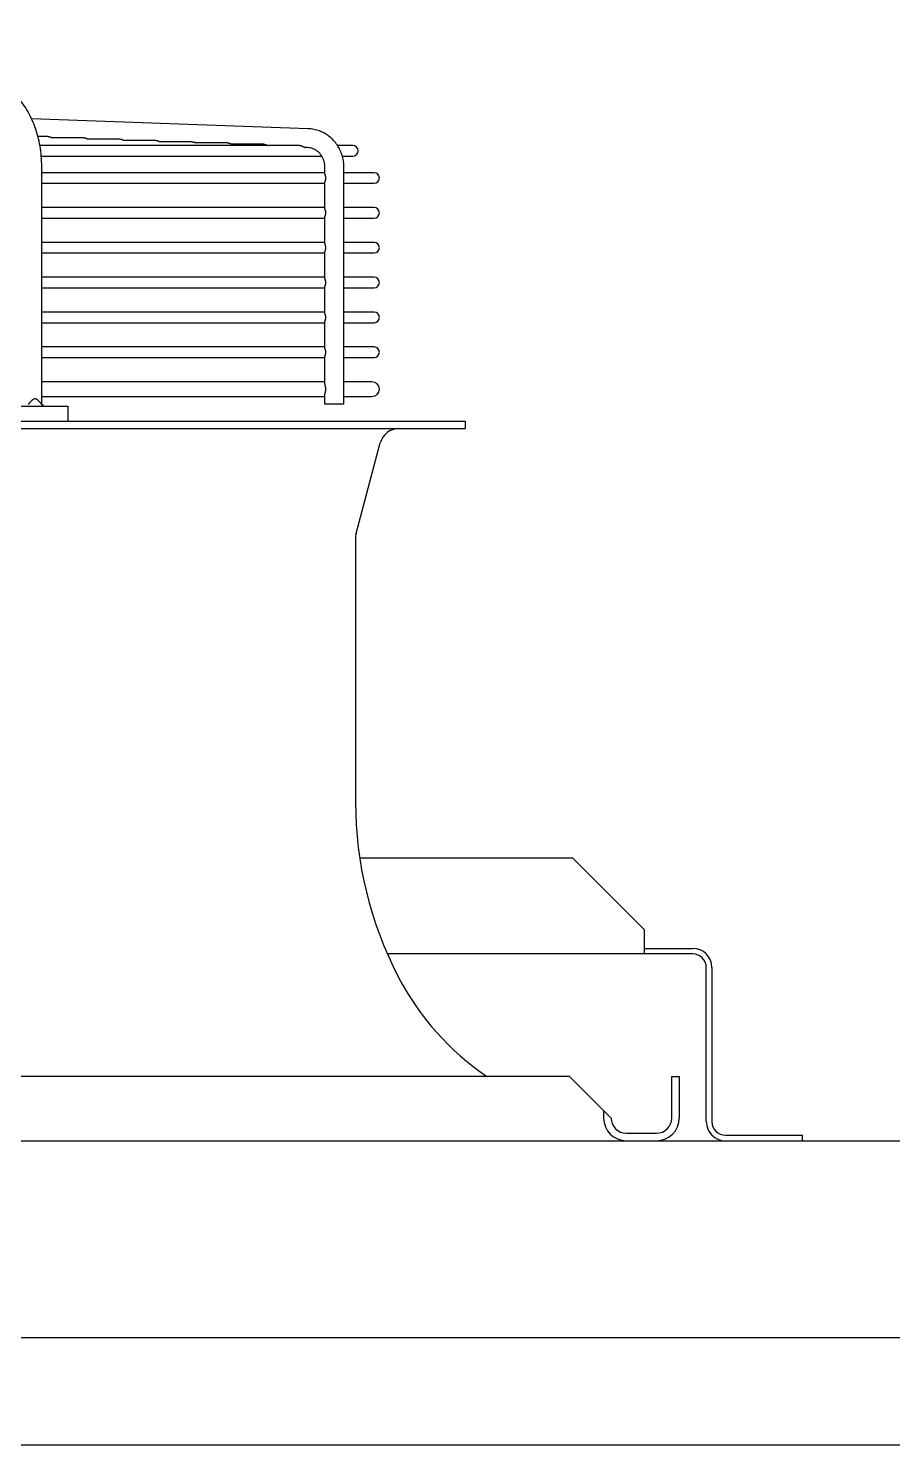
# Model space of a CAD drawing. Header units: millimetres. Extents: x 17046 to 32328, y 18593 to 29476.
# Drawn here: x 17462.4 to 17471.38, y 18973.5 to 18988.22 of the extents above; entities that cross this region are included whole.
import ezdxf

# ---------------------------------------------------------------- set-up
doc = ezdxf.new("R2010")
doc.units = ezdxf.units.MM
doc.header["$LTSCALE"] = 5
doc.layers.add('UNIT', color=6, linetype='Continuous')
doc.styles.add('SUBMITTAL', font='romans.shx', dxfattribs={"width": 0.75})
doc.dimstyles.new('SUBMITTAL', dxfattribs={"dimtxt": 0.09375, "dimasz": 0.09375, "dimexe": 0.03125, "dimexo": 0.0625, "dimgap": 0.0625, "dimtad": 0, "dimdec": 4, "dimzin": 4, "dimdsep": 46, "dimlunit": 4, "dimtxsty": 'SUBMITTAL', "dimcen": 0.09375, "dimclre": 6, "dimadec": 0, "dimazin": 0, "dimtfac": 1, "dimtdec": 0, "dimtofl": 0, "dimtmove": 0, "dimatfit": 3, "dimfxl": 0, "dimfrac": 2, "dimtolj": 1, "dimtzin": 4, "dimarcsym": 0})

msp = doc.modelspace()

# ---------------------------------------------------------------- linework, layer by layer
at = {"layer": 'UNIT'}
for p, q in [((17465.3066, 18987.1791), (17462.4314, 18987.283)), ((17462.6015, 18987.0982), (17462.4973, 18987.0982)), ((17462.9757, 18987.0847), (17462.6423, 18987.0847)), ((17463.3499, 18987.0712), (17463.0165, 18987.0712)), ((17463.7241, 18987.0577), (17463.3907, 18987.0577)), ((17464.0983, 18987.0442), (17463.7649, 18987.0442)), ((17464.4725, 18987.0307), (17464.139, 18987.0307)), ((17464.8467, 18987.0172), (17464.5132, 18987.0172)), ((17465.2209, 18987.0037), (17462.5178, 18987.0037)), ((17462.5321, 18986.8935), (17465.4493, 18986.8935)), ((17465.2995, 18986.9824), (17465.2773, 18986.9832)), ((17465.771, 18987.0037), (17465.6125, 18987.0037)), ((17465.662, 18986.8935), (17465.771, 18986.8935)), ((17462.5366, 18984.3163), (17462.5366, 18986.7856)), ((17465.4799, 18986.7218), (17462.5366, 18986.7218)), ((17465.4799, 18986.7058), (17465.4799, 18986.7856)), ((17465.6767, 18984.3163), (17465.6767, 18986.7856)), ((17465.9915, 18986.7218), (17465.6767, 18986.7218)), ((17462.5366, 18986.6115), (17465.4799, 18986.6115)), ((17465.4799, 18986.3436), (17465.4799, 18986.6275)), ((17465.6767, 18986.6115), (17465.9915, 18986.6115)), ((17465.4799, 18986.3596), (17462.5366, 18986.3596)), ((17465.9915, 18986.3596), (17465.6767, 18986.3596)), ((17462.5366, 18986.2493), (17465.4799, 18986.2493)), ((17465.4799, 18985.9814), (17465.4799, 18986.2653)), ((17465.6767, 18986.2493), (17465.9915, 18986.2493)), ((17465.4799, 18985.9974), (17462.5366, 18985.9974)), ((17465.9915, 18985.9974), (17465.6767, 18985.9974)), ((17462.5366, 18985.8871), (17465.4799, 18985.8871)), ((17465.4799, 18985.6192), (17465.4799, 18985.9031)), ((17465.6767, 18985.8871), (17465.9915, 18985.8871)), ((17465.4799, 18985.6352), (17462.5366, 18985.6352)), ((17465.9915, 18985.6352), (17465.6767, 18985.6352)), ((17462.5366, 18985.5249), (17465.4799, 18985.5249)), ((17465.4799, 18985.257), (17465.4799, 18985.5409)), ((17465.6767, 18985.5249), (17465.9915, 18985.5249)), ((17465.4799, 18985.2729), (17462.5366, 18985.2729)), ((17465.9915, 18985.2729), (17465.6767, 18985.2729)), ((17462.5366, 18985.1627), (17465.4799, 18985.1627)), ((17465.4799, 18984.8948), (17465.4799, 18985.1787)), ((17465.6767, 18985.1627), (17465.9915, 18985.1627)), ((17465.4799, 18984.9107), (17462.5366, 18984.9107)), ((17465.4799, 18984.5191), (17465.4799, 18984.8165)), ((17465.9915, 18984.9107), (17465.6767, 18984.9107)), ((17462.5366, 18984.8005), (17465.4799, 18984.8005)), ((17465.6767, 18984.8005), (17465.9915, 18984.8005)), ((17465.4799, 18984.5485), (17462.5366, 18984.5485)), ((17465.9698, 18984.5485), (17465.6767, 18984.5485)), ((17462.5366, 18984.395), (17465.4799, 18984.395)), ((17465.4799, 18984.3163), (17465.4799, 18984.4245)), ((17465.6767, 18984.395), (17465.9698, 18984.395)), ((17460.5794, 18984.2966), (17462.8065, 18984.2966)), ((17462.8065, 18984.2966), (17462.8065, 18984.1391)), ((17465.6767, 18984.3163), (17465.4799, 18984.3163)), ((17433.2002, 18984.1391), (17466.9403, 18984.1391)), ((17466.9403, 18984.1391), (17466.9403, 18984.0604)), ((17466.9403, 18984.0604), (17433.2002, 18984.0604)), ((17465.8052, 18982.9726), (17466.0563, 18983.9142)), ((17465.7986, 18982.9219), (17465.7986, 18980.1809)), ((17465.8416, 18979.6008), (17468.0542, 18979.6008)), ((17468.0542, 18979.6008), (17468.8042, 18978.8508)), ((17468.8042, 18978.6008), (17468.8042, 18978.8508)), ((17468.8042, 18978.6588), (17469.3042, 18978.6588)), ((17469.3042, 18978.6008), (17466.1296, 18978.6008)), ((17469.4452, 18976.8578), (17469.4452, 18978.4598)), ((17469.5032, 18978.4598), (17469.5032, 18976.8578)), ((17468.023, 18977.3281), (17432.1175, 18977.3281)), ((17468.023, 18977.3281), (17468.4561, 18976.895)), ((17469.086, 18976.895), (17469.086, 18977.3281)), ((17469.086, 18977.3281), (17469.1647, 18977.3281)), ((17469.1647, 18977.3281), (17469.1647, 18976.895)), ((17468.3773, 18976.9737), (17468.3773, 18976.895)), ((17468.6135, 18976.7375), (17468.9285, 18976.7375)), ((17469.6442, 18976.7168), (17470.4452, 18976.7168)), ((17470.4452, 18976.6588), (17470.4452, 18976.7168)), ((17331.9452, 18976.6588), (17615.4393, 18976.6588)), ((17615.4393, 18974.6092), (17331.9452, 18974.6092)), ((17336.1952, 18973.4997), (17611.1893, 18973.4997))]:
    msp.add_line(p, q, dxfattribs=at)
for centre, radius, start, end in [((17465.771, 18986.9486), 0.0551, 270, 90), ((17465.9915, 18986.6666), 0.0551, 270, 90), ((17465.9915, 18986.3044), 0.0551, 270, 90), ((17465.9915, 18985.9422), 0.0551, 270, 90), ((17465.9915, 18985.58), 0.0551, 270, 90), ((17465.9915, 18985.2178), 0.0551, 270, 90), ((17465.9915, 18984.8556), 0.0551, 270, 90), ((17465.9698, 18984.4718), 0.0768, 270, 90), ((17466.2465, 18983.8635), 0.1969, 90, 165.06858), ((17465.9954, 18982.9219), 0.1969, 165.06858, 180), ((17469.7356, 18980.1809), 3.937, 180, 207.50184), ((17469.3042, 18978.4598), 0.199, 0, 90), ((17469.3042, 18978.4598), 0.141, 0, 90), ((17468.7578, 18979.6719), 2.8346, 207.50184, 235.77552), ((17468.6135, 18976.895), 0.2362, 180, 270), ((17468.6135, 18976.895), 0.1575, 180, 270), ((17468.9285, 18976.895), 0.2362, 270, 0), ((17468.9285, 18976.895), 0.1575, 270, 0), ((17469.6442, 18976.8578), 0.199, 180, 270), ((17469.6442, 18976.8578), 0.141, 180, 270)]:
    msp.add_arc(centre, radius, start, end, dxfattribs=at)
for points, knots in [([(17462.5366, 18986.7856), (17462.5366, 18986.8212), (17462.5351, 18986.8571), (17462.5322, 18986.8925), (17462.5292, 18986.9279), (17462.5248, 18986.9629), (17462.5189, 18986.9976), (17462.5129, 18987.0322), (17462.5055, 18987.0666), (17462.4968, 18987.1001), (17462.488, 18987.1335), (17462.4779, 18987.166), (17462.4665, 18987.1978), (17462.455, 18987.2295), (17462.4421, 18987.2605), (17462.428, 18987.2901), (17462.414, 18987.3198), (17462.3988, 18987.348), (17462.3824, 18987.3751), (17462.3659, 18987.4022), (17462.3483, 18987.428), (17462.3297, 18987.4522), (17462.3112, 18987.4763), (17462.2917, 18987.4988), (17462.2712, 18987.5196), (17462.2508, 18987.5405), (17462.2294, 18987.5598), (17462.2073, 18987.5771), (17462.1853, 18987.5944), (17462.1626, 18987.6098), (17462.1393, 18987.6234), (17462.116, 18987.6369), (17462.0919, 18987.6485), (17462.0676, 18987.6581), (17462.0433, 18987.6676), (17462.0188, 18987.6751), (17461.9939, 18987.6805), (17461.9689, 18987.686), (17461.9436, 18987.6894), (17461.9185, 18987.6906)], [0, 0, 0, 0, 0.076921, 0.076921, 0.076921, 0.1538421, 0.1538421, 0.1538421, 0.2307631, 0.2307631, 0.2307631, 0.3076842, 0.3076842, 0.3076842, 0.3846052, 0.3846052, 0.3846052, 0.4615263, 0.4615263, 0.4615263, 0.5384473, 0.5384473, 0.5384473, 0.6153684, 0.6153684, 0.6153684, 0.6922894, 0.6922894, 0.6922894, 0.7692105, 0.7692105, 0.7692105, 0.8461315, 0.8461315, 0.8461315, 0.9230526, 0.9230526, 0.9230526, 1, 1, 1, 1]), ([(17465.6767, 18986.7856), (17465.6767, 18986.8256), (17465.6707, 18986.8656), (17465.6473, 18986.9419), (17465.6299, 18986.9783), (17465.585, 18987.0442), (17465.5576, 18987.0737), (17465.4951, 18987.1228), (17465.46, 18987.1424), (17465.3856, 18987.1699), (17465.3462, 18987.1777), (17465.3066, 18987.1791)], [1.5707963, 1.5707963, 1.5707963, 1.5707963, 1.8779743, 1.8779743, 2.1851522, 2.1851522, 2.4923302, 2.4923302, 2.7995081, 2.7995081, 3.1066861, 3.1066861, 3.1066861, 3.1066861]), ([(17462.6015, 18987.0982), (17462.6017, 18987.0982), (17462.6018, 18987.0982), (17462.6019, 18987.0982), (17462.6029, 18987.0982), (17462.6039, 18987.0981), (17462.6048, 18987.0981), (17462.6058, 18987.098), (17462.6068, 18987.0979), (17462.6078, 18987.0978), (17462.6088, 18987.0977), (17462.6098, 18987.0975), (17462.6108, 18987.0974), (17462.6118, 18987.0972), (17462.6128, 18987.097), (17462.6138, 18987.0968), (17462.6148, 18987.0966), (17462.6158, 18987.0963), (17462.6168, 18987.096), (17462.6178, 18987.0958), (17462.6188, 18987.0955), (17462.6198, 18987.0952), (17462.6208, 18987.0948), (17462.6218, 18987.0945), (17462.6228, 18987.0941), (17462.6238, 18987.0938), (17462.6248, 18987.0934), (17462.6258, 18987.093), (17462.6268, 18987.0926), (17462.6278, 18987.0922), (17462.6288, 18987.0917), (17462.6298, 18987.0913), (17462.6307, 18987.0908), (17462.6317, 18987.0904), (17462.6327, 18987.0899), (17462.6336, 18987.0894), (17462.6346, 18987.0889), (17462.6356, 18987.0884), (17462.6365, 18987.0879), (17462.6374, 18987.0874), (17462.6384, 18987.0869), (17462.6393, 18987.0864), (17462.6402, 18987.0859), (17462.6409, 18987.0855), (17462.6416, 18987.0851), (17462.6423, 18987.0847)], [0.48439597, 0.48439597, 0.48439597, 0.48439597, 0.48780488, 0.48780488, 0.48780488, 0.51219512, 0.51219512, 0.51219512, 0.53658537, 0.53658537, 0.53658537, 0.56097561, 0.56097561, 0.56097561, 0.58536585, 0.58536585, 0.58536585, 0.6097561, 0.6097561, 0.6097561, 0.63414634, 0.63414634, 0.63414634, 0.65853659, 0.65853659, 0.65853659, 0.68292683, 0.68292683, 0.68292683, 0.70731707, 0.70731707, 0.70731707, 0.73170732, 0.73170732, 0.73170732, 0.75609756, 0.75609756, 0.75609756, 0.7804878, 0.7804878, 0.7804878, 0.80487805, 0.80487805, 0.80487805, 0.82380204, 0.82380204, 0.82380204, 0.82380204]), ([(17462.9757, 18987.0847), (17462.9759, 18987.0847), (17462.976, 18987.0847), (17462.9761, 18987.0847), (17462.9771, 18987.0847), (17462.978, 18987.0846), (17462.979, 18987.0846), (17462.98, 18987.0845), (17462.981, 18987.0844), (17462.982, 18987.0843), (17462.983, 18987.0842), (17462.984, 18987.084), (17462.985, 18987.0839), (17462.986, 18987.0837), (17462.987, 18987.0835), (17462.988, 18987.0833), (17462.989, 18987.0831), (17462.99, 18987.0828), (17462.991, 18987.0825), (17462.992, 18987.0823), (17462.993, 18987.082), (17462.994, 18987.0817), (17462.995, 18987.0813), (17462.996, 18987.081), (17462.997, 18987.0806), (17462.998, 18987.0803), (17462.999, 18987.0799), (17463, 18987.0795), (17463.001, 18987.0791), (17463.002, 18987.0787), (17463.003, 18987.0782), (17463.004, 18987.0778), (17463.0049, 18987.0773), (17463.0059, 18987.0768), (17463.0069, 18987.0764), (17463.0079, 18987.0759), (17463.0088, 18987.0754), (17463.0098, 18987.0749), (17463.0107, 18987.0744), (17463.0117, 18987.0739), (17463.0126, 18987.0734), (17463.0135, 18987.0729), (17463.0144, 18987.0724), (17463.0151, 18987.072), (17463.0158, 18987.0716), (17463.0165, 18987.0712)], [0.48440995, 0.48440995, 0.48440995, 0.48440995, 0.48780488, 0.48780488, 0.48780488, 0.51219512, 0.51219512, 0.51219512, 0.53658537, 0.53658537, 0.53658537, 0.56097561, 0.56097561, 0.56097561, 0.58536585, 0.58536585, 0.58536585, 0.6097561, 0.6097561, 0.6097561, 0.63414634, 0.63414634, 0.63414634, 0.65853659, 0.65853659, 0.65853659, 0.68292683, 0.68292683, 0.68292683, 0.70731707, 0.70731707, 0.70731707, 0.73170732, 0.73170732, 0.73170732, 0.75609756, 0.75609756, 0.75609756, 0.7804878, 0.7804878, 0.7804878, 0.80487805, 0.80487805, 0.80487805, 0.82345363, 0.82345363, 0.82345363, 0.82345363]), ([(17463.3499, 18987.0712), (17463.35, 18987.0712), (17463.3502, 18987.0712), (17463.3503, 18987.0712), (17463.3513, 18987.0712), (17463.3522, 18987.0711), (17463.3532, 18987.0711), (17463.3542, 18987.071), (17463.3552, 18987.0709), (17463.3562, 18987.0708), (17463.3572, 18987.0707), (17463.3582, 18987.0706), (17463.3592, 18987.0704), (17463.3602, 18987.0702), (17463.3612, 18987.07), (17463.3622, 18987.0698), (17463.3632, 18987.0696), (17463.3642, 18987.0693), (17463.3652, 18987.069), (17463.3662, 18987.0688), (17463.3672, 18987.0685), (17463.3682, 18987.0682), (17463.3692, 18987.0678), (17463.3702, 18987.0675), (17463.3712, 18987.0671), (17463.3722, 18987.0668), (17463.3732, 18987.0664), (17463.3742, 18987.066), (17463.3752, 18987.0656), (17463.3762, 18987.0652), (17463.3772, 18987.0647), (17463.3782, 18987.0643), (17463.3792, 18987.0638), (17463.3801, 18987.0633), (17463.3811, 18987.0629), (17463.3821, 18987.0624), (17463.383, 18987.0619), (17463.384, 18987.0614), (17463.3849, 18987.0609), (17463.3859, 18987.0604), (17463.3868, 18987.0599), (17463.3877, 18987.0594), (17463.3887, 18987.0588), (17463.3893, 18987.0585), (17463.39, 18987.0581), (17463.3907, 18987.0577)], [0.48442393, 0.48442393, 0.48442393, 0.48442393, 0.48780488, 0.48780488, 0.48780488, 0.51219512, 0.51219512, 0.51219512, 0.53658537, 0.53658537, 0.53658537, 0.56097561, 0.56097561, 0.56097561, 0.58536585, 0.58536585, 0.58536585, 0.6097561, 0.6097561, 0.6097561, 0.63414634, 0.63414634, 0.63414634, 0.65853659, 0.65853659, 0.65853659, 0.68292683, 0.68292683, 0.68292683, 0.70731707, 0.70731707, 0.70731707, 0.73170732, 0.73170732, 0.73170732, 0.75609756, 0.75609756, 0.75609756, 0.7804878, 0.7804878, 0.7804878, 0.80487805, 0.80487805, 0.80487805, 0.82310602, 0.82310602, 0.82310602, 0.82310602]), ([(17463.7241, 18987.0577), (17463.7242, 18987.0577), (17463.7244, 18987.0577), (17463.7245, 18987.0577), (17463.7255, 18987.0577), (17463.7264, 18987.0576), (17463.7274, 18987.0576), (17463.7284, 18987.0575), (17463.7294, 18987.0574), (17463.7304, 18987.0573), (17463.7314, 18987.0572), (17463.7324, 18987.0571), (17463.7334, 18987.0569), (17463.7344, 18987.0567), (17463.7354, 18987.0565), (17463.7364, 18987.0563), (17463.7374, 18987.0561), (17463.7384, 18987.0558), (17463.7394, 18987.0556), (17463.7404, 18987.0553), (17463.7414, 18987.055), (17463.7424, 18987.0547), (17463.7434, 18987.0543), (17463.7444, 18987.054), (17463.7454, 18987.0536), (17463.7464, 18987.0533), (17463.7474, 18987.0529), (17463.7484, 18987.0525), (17463.7494, 18987.0521), (17463.7504, 18987.0516), (17463.7514, 18987.0512), (17463.7524, 18987.0508), (17463.7534, 18987.0503), (17463.7543, 18987.0498), (17463.7553, 18987.0494), (17463.7563, 18987.0489), (17463.7572, 18987.0484), (17463.7582, 18987.0479), (17463.7591, 18987.0474), (17463.7601, 18987.0469), (17463.761, 18987.0464), (17463.762, 18987.0458), (17463.7629, 18987.0453), (17463.7635, 18987.0449), (17463.7642, 18987.0446), (17463.7649, 18987.0442)], [0.48443789, 0.48443789, 0.48443789, 0.48443789, 0.48780488, 0.48780488, 0.48780488, 0.51219512, 0.51219512, 0.51219512, 0.53658537, 0.53658537, 0.53658537, 0.56097561, 0.56097561, 0.56097561, 0.58536585, 0.58536585, 0.58536585, 0.6097561, 0.6097561, 0.6097561, 0.63414634, 0.63414634, 0.63414634, 0.65853659, 0.65853659, 0.65853659, 0.68292683, 0.68292683, 0.68292683, 0.70731707, 0.70731707, 0.70731707, 0.73170732, 0.73170732, 0.73170732, 0.75609756, 0.75609756, 0.75609756, 0.7804878, 0.7804878, 0.7804878, 0.80487805, 0.80487805, 0.80487805, 0.82275922, 0.82275922, 0.82275922, 0.82275922]), ([(17464.0983, 18987.0442), (17464.0984, 18987.0442), (17464.0986, 18987.0442), (17464.0987, 18987.0442), (17464.0997, 18987.0442), (17464.1006, 18987.0442), (17464.1016, 18987.0441), (17464.1026, 18987.044), (17464.1036, 18987.0439), (17464.1046, 18987.0438), (17464.1056, 18987.0437), (17464.1066, 18987.0436), (17464.1076, 18987.0434), (17464.1086, 18987.0432), (17464.1096, 18987.043), (17464.1106, 18987.0428), (17464.1116, 18987.0426), (17464.1126, 18987.0423), (17464.1136, 18987.0421), (17464.1146, 18987.0418), (17464.1156, 18987.0415), (17464.1166, 18987.0412), (17464.1176, 18987.0408), (17464.1186, 18987.0405), (17464.1196, 18987.0401), (17464.1206, 18987.0398), (17464.1216, 18987.0394), (17464.1226, 18987.039), (17464.1236, 18987.0386), (17464.1246, 18987.0381), (17464.1256, 18987.0377), (17464.1266, 18987.0373), (17464.1276, 18987.0368), (17464.1286, 18987.0363), (17464.1295, 18987.0359), (17464.1305, 18987.0354), (17464.1315, 18987.0349), (17464.1324, 18987.0344), (17464.1334, 18987.0339), (17464.1343, 18987.0334), (17464.1352, 18987.0328), (17464.1362, 18987.0323), (17464.1371, 18987.0318), (17464.1377, 18987.0314), (17464.1384, 18987.0311), (17464.139, 18987.0307)], [0.48445184, 0.48445184, 0.48445184, 0.48445184, 0.48780488, 0.48780488, 0.48780488, 0.51219512, 0.51219512, 0.51219512, 0.53658537, 0.53658537, 0.53658537, 0.56097561, 0.56097561, 0.56097561, 0.58536585, 0.58536585, 0.58536585, 0.6097561, 0.6097561, 0.6097561, 0.63414634, 0.63414634, 0.63414634, 0.65853659, 0.65853659, 0.65853659, 0.68292683, 0.68292683, 0.68292683, 0.70731707, 0.70731707, 0.70731707, 0.73170732, 0.73170732, 0.73170732, 0.75609756, 0.75609756, 0.75609756, 0.7804878, 0.7804878, 0.7804878, 0.80487805, 0.80487805, 0.80487805, 0.82241329, 0.82241329, 0.82241329, 0.82241329]), ([(17464.4725, 18987.0307), (17464.4726, 18987.0307), (17464.4728, 18987.0307), (17464.4729, 18987.0307), (17464.4738, 18987.0307), (17464.4748, 18987.0307), (17464.4758, 18987.0306), (17464.4768, 18987.0305), (17464.4778, 18987.0304), (17464.4788, 18987.0303), (17464.4797, 18987.0302), (17464.4808, 18987.0301), (17464.4818, 18987.0299), (17464.4828, 18987.0297), (17464.4838, 18987.0295), (17464.4848, 18987.0293), (17464.4858, 18987.0291), (17464.4868, 18987.0288), (17464.4878, 18987.0286), (17464.4888, 18987.0283), (17464.4898, 18987.028), (17464.4908, 18987.0277), (17464.4918, 18987.0273), (17464.4928, 18987.027), (17464.4938, 18987.0266), (17464.4949, 18987.0263), (17464.4959, 18987.0259), (17464.4968, 18987.0255), (17464.4978, 18987.0251), (17464.4988, 18987.0246), (17464.4998, 18987.0242), (17464.5008, 18987.0237), (17464.5018, 18987.0233), (17464.5028, 18987.0228), (17464.5037, 18987.0223), (17464.5047, 18987.0219), (17464.5057, 18987.0214), (17464.5066, 18987.0209), (17464.5076, 18987.0204), (17464.5085, 18987.0198), (17464.5095, 18987.0193), (17464.5104, 18987.0188), (17464.5113, 18987.0183), (17464.512, 18987.0179), (17464.5126, 18987.0176), (17464.5132, 18987.0172)], [0.48446578, 0.48446578, 0.48446578, 0.48446578, 0.48780488, 0.48780488, 0.48780488, 0.51219512, 0.51219512, 0.51219512, 0.53658537, 0.53658537, 0.53658537, 0.56097561, 0.56097561, 0.56097561, 0.58536585, 0.58536585, 0.58536585, 0.6097561, 0.6097561, 0.6097561, 0.63414634, 0.63414634, 0.63414634, 0.65853659, 0.65853659, 0.65853659, 0.68292683, 0.68292683, 0.68292683, 0.70731707, 0.70731707, 0.70731707, 0.73170732, 0.73170732, 0.73170732, 0.75609756, 0.75609756, 0.75609756, 0.7804878, 0.7804878, 0.7804878, 0.80487805, 0.80487805, 0.80487805, 0.82206823, 0.82206823, 0.82206823, 0.82206823]), ([(17464.8467, 18987.0172), (17464.8468, 18987.0172), (17464.8469, 18987.0172), (17464.8471, 18987.0172), (17464.848, 18987.0172), (17464.849, 18987.0172), (17464.85, 18987.0171), (17464.851, 18987.017), (17464.852, 18987.0169), (17464.853, 18987.0168), (17464.8539, 18987.0167), (17464.8549, 18987.0166), (17464.856, 18987.0164), (17464.857, 18987.0162), (17464.858, 18987.016), (17464.859, 18987.0158), (17464.86, 18987.0156), (17464.861, 18987.0153), (17464.862, 18987.0151), (17464.863, 18987.0148), (17464.864, 18987.0145), (17464.865, 18987.0142), (17464.866, 18987.0138), (17464.8671, 18987.0135), (17464.8681, 18987.0131), (17464.8691, 18987.0128), (17464.8701, 18987.0124), (17464.8711, 18987.012), (17464.8721, 18987.0116), (17464.8731, 18987.0111), (17464.874, 18987.0107), (17464.875, 18987.0102), (17464.876, 18987.0098), (17464.877, 18987.0093), (17464.878, 18987.0088), (17464.8789, 18987.0083), (17464.8799, 18987.0078), (17464.8808, 18987.0073), (17464.8818, 18987.0068), (17464.8827, 18987.0063), (17464.8837, 18987.0058), (17464.8846, 18987.0053), (17464.8855, 18987.0048), (17464.8862, 18987.0044), (17464.8868, 18987.0041), (17464.8874, 18987.0037)], [0.48447969, 0.48447969, 0.48447969, 0.48447969, 0.48780488, 0.48780488, 0.48780488, 0.51219512, 0.51219512, 0.51219512, 0.53658537, 0.53658537, 0.53658537, 0.56097561, 0.56097561, 0.56097561, 0.58536585, 0.58536585, 0.58536585, 0.6097561, 0.6097561, 0.6097561, 0.63414634, 0.63414634, 0.63414634, 0.65853659, 0.65853659, 0.65853659, 0.68292683, 0.68292683, 0.68292683, 0.70731707, 0.70731707, 0.70731707, 0.73170732, 0.73170732, 0.73170732, 0.75609756, 0.75609756, 0.75609756, 0.7804878, 0.7804878, 0.7804878, 0.80487805, 0.80487805, 0.80487805, 0.82172407, 0.82172407, 0.82172407, 0.82172407]), ([(17465.2209, 18987.0037), (17465.221, 18987.0037), (17465.2211, 18987.0037), (17465.2213, 18987.0037), (17465.2222, 18987.0037), (17465.2232, 18987.0037), (17465.2242, 18987.0036), (17465.2252, 18987.0035), (17465.2262, 18987.0034), (17465.2271, 18987.0033), (17465.2281, 18987.0032), (17465.2291, 18987.0031), (17465.2302, 18987.0029), (17465.2312, 18987.0027), (17465.2322, 18987.0025), (17465.2332, 18987.0023), (17465.2342, 18987.0021), (17465.2352, 18987.0018), (17465.2362, 18987.0016), (17465.2372, 18987.0013), (17465.2382, 18987.001), (17465.2392, 18987.0007), (17465.2402, 18987.0003), (17465.2413, 18987), (17465.2423, 18986.9996), (17465.2433, 18986.9993), (17465.2443, 18986.9989), (17465.2453, 18986.9985), (17465.2463, 18986.9981), (17465.2473, 18986.9976), (17465.2483, 18986.9972), (17465.2492, 18986.9967), (17465.2502, 18986.9963), (17465.2512, 18986.9958), (17465.2522, 18986.9953), (17465.2531, 18986.9948), (17465.2541, 18986.9943), (17465.2551, 18986.9938), (17465.256, 18986.9933), (17465.257, 18986.9928), (17465.2579, 18986.9923), (17465.2588, 18986.9918), (17465.2597, 18986.9913), (17465.2607, 18986.9907), (17465.2616, 18986.9902), (17465.2625, 18986.9897), (17465.2633, 18986.9892), (17465.2642, 18986.9887), (17465.2651, 18986.9882), (17465.2659, 18986.9877), (17465.2668, 18986.9873), (17465.2676, 18986.9868), (17465.2684, 18986.9864), (17465.2692, 18986.986), (17465.2699, 18986.9856), (17465.2707, 18986.9852), (17465.2714, 18986.9849), (17465.2721, 18986.9846), (17465.2728, 18986.9843), (17465.2735, 18986.984), (17465.2741, 18986.9838), (17465.2748, 18986.9836), (17465.2754, 18986.9834), (17465.2759, 18986.9833), (17465.2762, 18986.9833), (17465.2765, 18986.9832), (17465.2767, 18986.9832), (17465.2769, 18986.9832), (17465.2771, 18986.9832), (17465.2773, 18986.9832)], [0.48449418, 0.48449418, 0.48449418, 0.48449418, 0.48780488, 0.48780488, 0.48780488, 0.51219512, 0.51219512, 0.51219512, 0.53658537, 0.53658537, 0.53658537, 0.56097561, 0.56097561, 0.56097561, 0.58536585, 0.58536585, 0.58536585, 0.6097561, 0.6097561, 0.6097561, 0.63414634, 0.63414634, 0.63414634, 0.65853659, 0.65853659, 0.65853659, 0.68292683, 0.68292683, 0.68292683, 0.70731707, 0.70731707, 0.70731707, 0.73170732, 0.73170732, 0.73170732, 0.75609756, 0.75609756, 0.75609756, 0.7804878, 0.7804878, 0.7804878, 0.80487805, 0.80487805, 0.80487805, 0.82926829, 0.82926829, 0.82926829, 0.85365854, 0.85365854, 0.85365854, 0.87804878, 0.87804878, 0.87804878, 0.90243902, 0.90243902, 0.90243902, 0.92682927, 0.92682927, 0.92682927, 0.95121951, 0.95121951, 0.95121951, 0.97560976, 0.97560976, 0.97560976, 0.98780488, 0.98780488, 0.98780488, 0.99598671, 0.99598671, 0.99598671, 0.99598671]), ([(17465.4799, 18986.7856), (17465.4799, 18986.8061), (17465.4768, 18986.8266), (17465.4649, 18986.8655), (17465.456, 18986.8839), (17465.4336, 18986.9169), (17465.42, 18986.9314), (17465.3894, 18986.9554), (17465.3725, 18986.9649), (17465.3369, 18986.978), (17465.3182, 18986.9817), (17465.2995, 18986.9824)], [1.5707963, 1.5707963, 1.5707963, 1.5707963, 1.8779743, 1.8779743, 2.1851522, 2.1851522, 2.4923302, 2.4923302, 2.7995081, 2.7995081, 3.1066861, 3.1066861, 3.1066861, 3.1066861]), ([(17465.4799, 18986.7058), (17465.4799, 18986.7057), (17465.4799, 18986.7053), (17465.48, 18986.7043), (17465.4803, 18986.7027), (17465.4808, 18986.7009), (17465.4814, 18986.6989), (17465.482, 18986.6968), (17465.4827, 18986.6945), (17465.4833, 18986.6921), (17465.484, 18986.6895), (17465.4846, 18986.6869), (17465.4852, 18986.6842), (17465.4857, 18986.6814), (17465.4861, 18986.6785), (17465.4865, 18986.6756), (17465.4867, 18986.6726), (17465.4868, 18986.6697), (17465.4869, 18986.6677), (17465.4869, 18986.6666)], [0.23243635, 0.23243635, 0.23243635, 0.23243635, 0.23809524, 0.28571429, 0.33333333, 0.38095238, 0.42857143, 0.47619048, 0.52380952, 0.57142857, 0.61904762, 0.66666667, 0.71428571, 0.76190476, 0.80952381, 0.85714286, 0.9047619, 0.95238095, 1, 1, 1, 1]), ([(17465.4869, 18986.6666), (17465.4869, 18986.6656), (17465.4868, 18986.6636), (17465.4867, 18986.6607), (17465.4865, 18986.6577), (17465.4861, 18986.6548), (17465.4857, 18986.6519), (17465.4852, 18986.6491), (17465.4846, 18986.6464), (17465.484, 18986.6438), (17465.4833, 18986.6412), (17465.4827, 18986.6388), (17465.482, 18986.6365), (17465.4814, 18986.6344), (17465.4808, 18986.6324), (17465.4803, 18986.6306), (17465.48, 18986.629), (17465.4799, 18986.628), (17465.4799, 18986.6276), (17465.4799, 18986.6275)], [0, 0, 0, 0, 0.04761905, 0.0952381, 0.14285714, 0.19047619, 0.23809524, 0.28571429, 0.33333333, 0.38095238, 0.42857143, 0.47619048, 0.52380952, 0.57142857, 0.61904762, 0.66666667, 0.71428571, 0.76190476, 0.76755485, 0.76755485, 0.76755485, 0.76755485]), ([(17465.4799, 18986.3436), (17465.4799, 18986.3435), (17465.4799, 18986.3431), (17465.48, 18986.3421), (17465.4803, 18986.3405), (17465.4808, 18986.3387), (17465.4814, 18986.3367), (17465.482, 18986.3346), (17465.4827, 18986.3323), (17465.4833, 18986.3299), (17465.484, 18986.3273), (17465.4846, 18986.3247), (17465.4852, 18986.322), (17465.4857, 18986.3192), (17465.4861, 18986.3163), (17465.4865, 18986.3134), (17465.4867, 18986.3104), (17465.4868, 18986.3074), (17465.4869, 18986.3054), (17465.4869, 18986.3044)], [0.23243635, 0.23243635, 0.23243635, 0.23243635, 0.23809524, 0.28571429, 0.33333333, 0.38095238, 0.42857143, 0.47619048, 0.52380952, 0.57142857, 0.61904762, 0.66666667, 0.71428571, 0.76190476, 0.80952381, 0.85714286, 0.9047619, 0.95238095, 1, 1, 1, 1]), ([(17465.4869, 18986.3044), (17465.4869, 18986.3034), (17465.4868, 18986.3014), (17465.4867, 18986.2985), (17465.4865, 18986.2955), (17465.4861, 18986.2926), (17465.4857, 18986.2897), (17465.4852, 18986.2869), (17465.4846, 18986.2842), (17465.484, 18986.2816), (17465.4833, 18986.279), (17465.4827, 18986.2766), (17465.482, 18986.2743), (17465.4814, 18986.2722), (17465.4808, 18986.2702), (17465.4803, 18986.2684), (17465.48, 18986.2668), (17465.4799, 18986.2658), (17465.4799, 18986.2654), (17465.4799, 18986.2653)], [0, 0, 0, 0, 0.04761905, 0.0952381, 0.14285714, 0.19047619, 0.23809524, 0.28571429, 0.33333333, 0.38095238, 0.42857143, 0.47619048, 0.52380952, 0.57142857, 0.61904762, 0.66666667, 0.71428571, 0.76190476, 0.76755485, 0.76755485, 0.76755485, 0.76755485]), ([(17465.4799, 18985.9814), (17465.4799, 18985.9813), (17465.4799, 18985.9809), (17465.48, 18985.9799), (17465.4803, 18985.9783), (17465.4808, 18985.9765), (17465.4814, 18985.9745), (17465.482, 18985.9724), (17465.4827, 18985.9701), (17465.4833, 18985.9677), (17465.484, 18985.9651), (17465.4846, 18985.9625), (17465.4852, 18985.9598), (17465.4857, 18985.957), (17465.4861, 18985.9541), (17465.4865, 18985.9512), (17465.4867, 18985.9482), (17465.4868, 18985.9452), (17465.4869, 18985.9432), (17465.4869, 18985.9422)], [0.23243635, 0.23243635, 0.23243635, 0.23243635, 0.23809524, 0.28571429, 0.33333333, 0.38095238, 0.42857143, 0.47619048, 0.52380952, 0.57142857, 0.61904762, 0.66666667, 0.71428571, 0.76190476, 0.80952381, 0.85714286, 0.9047619, 0.95238095, 1, 1, 1, 1]), ([(17465.4869, 18985.9422), (17465.4869, 18985.9412), (17465.4868, 18985.9392), (17465.4867, 18985.9362), (17465.4865, 18985.9333), (17465.4861, 18985.9304), (17465.4857, 18985.9275), (17465.4852, 18985.9247), (17465.4846, 18985.922), (17465.484, 18985.9193), (17465.4833, 18985.9168), (17465.4827, 18985.9144), (17465.482, 18985.9121), (17465.4814, 18985.91), (17465.4808, 18985.908), (17465.4803, 18985.9062), (17465.48, 18985.9046), (17465.4799, 18985.9036), (17465.4799, 18985.9031), (17465.4799, 18985.9031)], [0, 0, 0, 0, 0.04761905, 0.0952381, 0.14285714, 0.19047619, 0.23809524, 0.28571429, 0.33333333, 0.38095238, 0.42857143, 0.47619048, 0.52380952, 0.57142857, 0.61904762, 0.66666667, 0.71428571, 0.76190476, 0.76755485, 0.76755485, 0.76755485, 0.76755485]), ([(17465.4799, 18985.6192), (17465.4799, 18985.6191), (17465.4799, 18985.6187), (17465.48, 18985.6177), (17465.4803, 18985.6161), (17465.4808, 18985.6143), (17465.4814, 18985.6123), (17465.482, 18985.6102), (17465.4827, 18985.6079), (17465.4833, 18985.6055), (17465.484, 18985.6029), (17465.4846, 18985.6003), (17465.4852, 18985.5976), (17465.4857, 18985.5948), (17465.4861, 18985.5919), (17465.4865, 18985.589), (17465.4867, 18985.586), (17465.4868, 18985.583), (17465.4869, 18985.581), (17465.4869, 18985.58)], [0.23243635, 0.23243635, 0.23243635, 0.23243635, 0.23809524, 0.28571429, 0.33333333, 0.38095238, 0.42857143, 0.47619048, 0.52380952, 0.57142857, 0.61904762, 0.66666667, 0.71428571, 0.76190476, 0.80952381, 0.85714286, 0.9047619, 0.95238095, 1, 1, 1, 1]), ([(17465.4869, 18985.58), (17465.4869, 18985.579), (17465.4868, 18985.577), (17465.4867, 18985.574), (17465.4865, 18985.5711), (17465.4861, 18985.5682), (17465.4857, 18985.5653), (17465.4852, 18985.5625), (17465.4846, 18985.5598), (17465.484, 18985.5571), (17465.4833, 18985.5546), (17465.4827, 18985.5522), (17465.482, 18985.5499), (17465.4814, 18985.5478), (17465.4808, 18985.5458), (17465.4803, 18985.544), (17465.48, 18985.5424), (17465.4799, 18985.5414), (17465.4799, 18985.5409), (17465.4799, 18985.5409)], [0, 0, 0, 0, 0.04761905, 0.0952381, 0.14285714, 0.19047619, 0.23809524, 0.28571429, 0.33333333, 0.38095238, 0.42857143, 0.47619048, 0.52380952, 0.57142857, 0.61904762, 0.66666667, 0.71428571, 0.76190476, 0.76755485, 0.76755485, 0.76755485, 0.76755485]), ([(17465.4799, 18985.257), (17465.4799, 18985.2569), (17465.4799, 18985.2565), (17465.48, 18985.2555), (17465.4803, 18985.2539), (17465.4808, 18985.2521), (17465.4814, 18985.2501), (17465.482, 18985.2479), (17465.4827, 18985.2457), (17465.4833, 18985.2433), (17465.484, 18985.2407), (17465.4846, 18985.2381), (17465.4852, 18985.2354), (17465.4857, 18985.2326), (17465.4861, 18985.2297), (17465.4865, 18985.2268), (17465.4867, 18985.2238), (17465.4868, 18985.2208), (17465.4869, 18985.2188), (17465.4869, 18985.2178)], [0.23243635, 0.23243635, 0.23243635, 0.23243635, 0.23809524, 0.28571429, 0.33333333, 0.38095238, 0.42857143, 0.47619048, 0.52380952, 0.57142857, 0.61904762, 0.66666667, 0.71428571, 0.76190476, 0.80952381, 0.85714286, 0.9047619, 0.95238095, 1, 1, 1, 1]), ([(17465.4869, 18985.2178), (17465.4869, 18985.2168), (17465.4868, 18985.2148), (17465.4867, 18985.2118), (17465.4865, 18985.2089), (17465.4861, 18985.206), (17465.4857, 18985.2031), (17465.4852, 18985.2003), (17465.4846, 18985.1976), (17465.484, 18985.1949), (17465.4833, 18985.1924), (17465.4827, 18985.19), (17465.482, 18985.1877), (17465.4814, 18985.1856), (17465.4808, 18985.1836), (17465.4803, 18985.1818), (17465.48, 18985.1802), (17465.4799, 18985.1792), (17465.4799, 18985.1787), (17465.4799, 18985.1787)], [0, 0, 0, 0, 0.04761905, 0.0952381, 0.14285714, 0.19047619, 0.23809524, 0.28571429, 0.33333333, 0.38095238, 0.42857143, 0.47619048, 0.52380952, 0.57142857, 0.61904762, 0.66666667, 0.71428571, 0.76190476, 0.76755485, 0.76755485, 0.76755485, 0.76755485]), ([(17465.4799, 18984.8948), (17465.4799, 18984.8947), (17465.4799, 18984.8942), (17465.48, 18984.8933), (17465.4803, 18984.8917), (17465.4808, 18984.8899), (17465.4814, 18984.8879), (17465.482, 18984.8857), (17465.4827, 18984.8835), (17465.4833, 18984.881), (17465.484, 18984.8785), (17465.4846, 18984.8759), (17465.4852, 18984.8732), (17465.4857, 18984.8704), (17465.4861, 18984.8675), (17465.4865, 18984.8646), (17465.4867, 18984.8616), (17465.4868, 18984.8586), (17465.4869, 18984.8566), (17465.4869, 18984.8556)], [0.23243635, 0.23243635, 0.23243635, 0.23243635, 0.23809524, 0.28571429, 0.33333333, 0.38095238, 0.42857143, 0.47619048, 0.52380952, 0.57142857, 0.61904762, 0.66666667, 0.71428571, 0.76190476, 0.80952381, 0.85714286, 0.9047619, 0.95238095, 1, 1, 1, 1]), ([(17465.4869, 18984.8556), (17465.4869, 18984.8546), (17465.4868, 18984.8526), (17465.4867, 18984.8496), (17465.4865, 18984.8467), (17465.4861, 18984.8438), (17465.4857, 18984.8409), (17465.4852, 18984.8381), (17465.4846, 18984.8354), (17465.484, 18984.8327), (17465.4833, 18984.8302), (17465.4827, 18984.8278), (17465.482, 18984.8255), (17465.4814, 18984.8234), (17465.4808, 18984.8214), (17465.4803, 18984.8196), (17465.48, 18984.818), (17465.4799, 18984.817), (17465.4799, 18984.8165), (17465.4799, 18984.8165)], [0, 0, 0, 0, 0.04761905, 0.0952381, 0.14285714, 0.19047619, 0.23809524, 0.28571429, 0.33333333, 0.38095238, 0.42857143, 0.47619048, 0.52380952, 0.57142857, 0.61904762, 0.66666667, 0.71428571, 0.76190476, 0.76755485, 0.76755485, 0.76755485, 0.76755485]), ([(17465.4799, 18984.5191), (17465.4799, 18984.5187), (17465.4799, 18984.5178), (17465.4801, 18984.5162), (17465.4805, 18984.5142), (17465.481, 18984.5119), (17465.4816, 18984.5095), (17465.4822, 18984.5068), (17465.4829, 18984.5039), (17465.4836, 18984.5008), (17465.4843, 18984.4976), (17465.4849, 18984.4942), (17465.4855, 18984.4907), (17465.486, 18984.4871), (17465.4864, 18984.4833), (17465.4867, 18984.4795), (17465.4868, 18984.4757), (17465.4869, 18984.4731), (17465.4869, 18984.4718)], [0.25278995, 0.25278995, 0.25278995, 0.25278995, 0.28571429, 0.33333333, 0.38095238, 0.42857143, 0.47619048, 0.52380952, 0.57142857, 0.61904762, 0.66666667, 0.71428571, 0.76190476, 0.80952381, 0.85714286, 0.9047619, 0.95238095, 1, 1, 1, 1]), ([(17462.5088, 18984.3448), (17462.5056, 18984.3482), (17462.5025, 18984.3512), (17462.4936, 18984.3594), (17462.4879, 18984.3638), (17462.4795, 18984.3682), (17462.4766, 18984.3694), (17462.4715, 18984.3706), (17462.4693, 18984.3709), (17462.4648, 18984.3709), (17462.4626, 18984.3706), (17462.4575, 18984.3694), (17462.4546, 18984.3682), (17462.4462, 18984.3638), (17462.4405, 18984.3594), (17462.424, 18984.3443), (17462.412, 18984.3305), (17462.3975, 18984.3128)], [-0.70512852, -0.70512852, -0.70512852, -0.70512852, -0.64697322, -0.64697322, -0.53019502, -0.53019502, -0.4705504, -0.4705504, -0.42676965, -0.42676965, -0.38298892, -0.38298892, -0.32334436, -0.32334436, -0.20656641, -0.20656641, -0.00000111, -0.00000111, -0.00000111, -0.00000111]), ([(17465.4869, 18984.4718), (17465.4869, 18984.4705), (17465.4868, 18984.4679), (17465.4867, 18984.464), (17465.4864, 18984.4602), (17465.486, 18984.4565), (17465.4855, 18984.4528), (17465.4849, 18984.4493), (17465.4843, 18984.4459), (17465.4836, 18984.4427), (17465.4829, 18984.4396), (17465.4822, 18984.4368), (17465.4816, 18984.4341), (17465.481, 18984.4316), (17465.4805, 18984.4293), (17465.4801, 18984.4273), (17465.4799, 18984.4257), (17465.4799, 18984.4248), (17465.4799, 18984.4245)], [0, 0, 0, 0, 0.04761905, 0.0952381, 0.14285714, 0.19047619, 0.23809524, 0.28571429, 0.33333333, 0.38095238, 0.42857143, 0.47619048, 0.52380952, 0.57142857, 0.61904762, 0.66666667, 0.71428571, 0.74720158, 0.74720158, 0.74720158, 0.74720158])]:
    msp.add_open_spline(points, degree=3, knots=knots, dxfattribs=at)
msp.add_open_spline([(17462.5088, 18984.3448), (17462.5244, 18984.3285), (17462.5403, 18984.3124), (17462.5565, 18984.2966)], degree=3, dxfattribs=at)

# ---------------------------------------------------------------- leaders
msp.add_leader([(17566.9669, 18980.8702), (17555.3922, 18999.1166), (17393.4898, 18999.1166)], dimstyle='SUBMITTAL', override={"dimscale": 36, "dimarcsym": 1}, dxfattribs=at)

doc.saveas('drawing.dxf')
